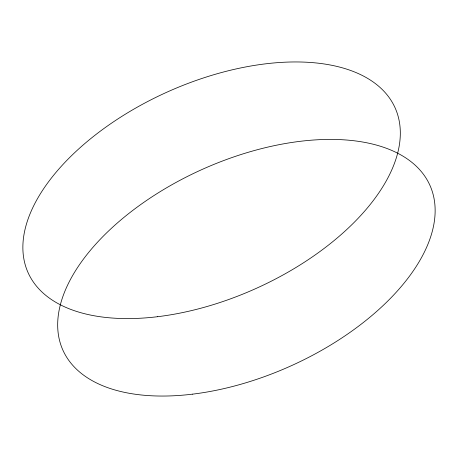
<?xml version="1.0" encoding="UTF-8"?>
<svg xmlns="http://www.w3.org/2000/svg" width="458" height="458" viewBox="0 0 458 458"><rect width="100%" height="100%" fill="white"/><g stroke="black" fill="none" stroke-linecap="round" stroke-linejoin="round"><path stroke-width="0.69" d="M157.684 316.696A201.165 107.79 -24.2 0 0 395.185 108.042A201.165 107.79 -24.2 0 0 81.913 146.068A201.165 107.79 -24.2 0 0 157.684 316.696M192.497 394.161A201.165 107.79 -24.2 0 0 429.999 185.501A201.165 107.79 -24.2 0 0 116.721 223.533A201.165 107.79 -24.2 0 0 192.497 394.161"/></g></svg>
